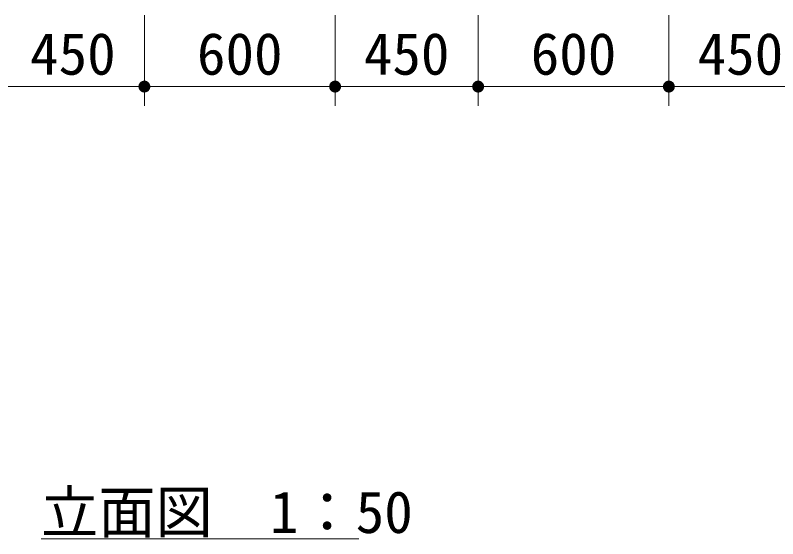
# Model space of a CAD drawing. Units: millimetres at full size. Extents: x 0 to 42000, y 0 to 29700.
# Drawn here: x 16514 to 18912, y 9443 to 11089 of the extents above; entities that cross this region are included whole.
import ezdxf
from ezdxf.enums import TextEntityAlignment as Align

# ---------------------------------------------------------------- set-up
doc = ezdxf.new("R2010")
doc.units = ezdxf.units.MM
doc.header["$LTSCALE"] = 100
doc.layers.add('D-STR-DIM', color=7, linetype='Continuous', lineweight=13)
doc.layers.add('D-STR-HTXT', color=7, linetype='Continuous', lineweight=13)
doc.styles.add('ＭＳ ゴシック', font='')
doc.styles.get('ＭＳ ゴシック').set_extended_font_data('MS Gothic')

# ---------------------------------------------------------------- blocks, each defined once
blk = doc.blocks.new('filled_dot')
at = {"color": 0, "linetype": 'Continuous', "lineweight": -2, "const_width": 1.25}
blk.add_lwpolyline([(-0.625, 0, 1), (0.625, 0, 1)], format="xyb", close=True, dxfattribs=at)

msp = doc.modelspace()

# ---------------------------------------------------------------- linework, layer by layer
at = {"layer": 'D-STR-DIM'}
for p, q in [((16919.9, 11089.4), (16919.9, 10805)), ((16919.9, 11089.4), (16919.9, 10805)), ((17519.9, 11089.4), (17519.9, 10805)), ((17519.9, 11089.4), (17519.9, 10805)), ((17969.9, 11089.4), (17969.9, 10805)), ((17969.9, 11089.4), (17969.9, 10805)), ((18569.9, 11089.4), (18569.9, 10805)), ((18569.9, 11089.4), (18569.9, 10805)), ((16469.9, 10865), (16919.9, 10865)), ((16919.9, 10865), (17519.9, 10865)), ((17519.9, 10865), (17969.9, 10865)), ((17969.9, 10865), (18569.9, 10865)), ((18569.9, 10865), (19019.9, 10865))]:
    msp.add_line(p, q, dxfattribs=at)
at = {"layer": 'D-STR-HTXT'}
msp.add_line((16594.7, 9442.8), (17594.7, 9442.8), dxfattribs=at)

# ---------------------------------------------------------------- block references
at = {"layer": 'D-STR-DIM', "xscale": 15, "yscale": 15, "rotation": 180}
for p in [(16919.9, 10865), (17519.9, 10865), (17969.9, 10865), (18569.9, 10865)]:
    msp.add_blockref('filled_dot', p, dxfattribs=at)
at = {"layer": 'D-STR-DIM', "xscale": 15, "yscale": 15}
for p in [(16919.9, 10865), (17519.9, 10865), (17969.9, 10865), (18569.9, 10865)]:
    msp.add_blockref('filled_dot', p, dxfattribs=at)

# ---------------------------------------------------------------- texts
at = {"layer": 'D-STR-DIM', "style": 'ＭＳ ゴシック'}
for s, p in [('450', (16694.9, 11034.4)), ('600', (17219.9, 11034.4)), ('450', (17744.9, 11034.4)), ('600', (18269.9, 11034.4)), ('450', (18794.9, 11034.4))]:
    msp.add_text(s, height=132, dxfattribs=at).set_placement(p, align=Align.TOP_CENTER)
at = {"layer": 'D-STR-HTXT', "style": 'ＭＳ ゴシック'}
msp.add_text('立面図\u30001：50', height=132, dxfattribs=at).set_placement((16594.7, 9592.8), align=Align.TOP_LEFT)

doc.saveas('drawing.dxf')
